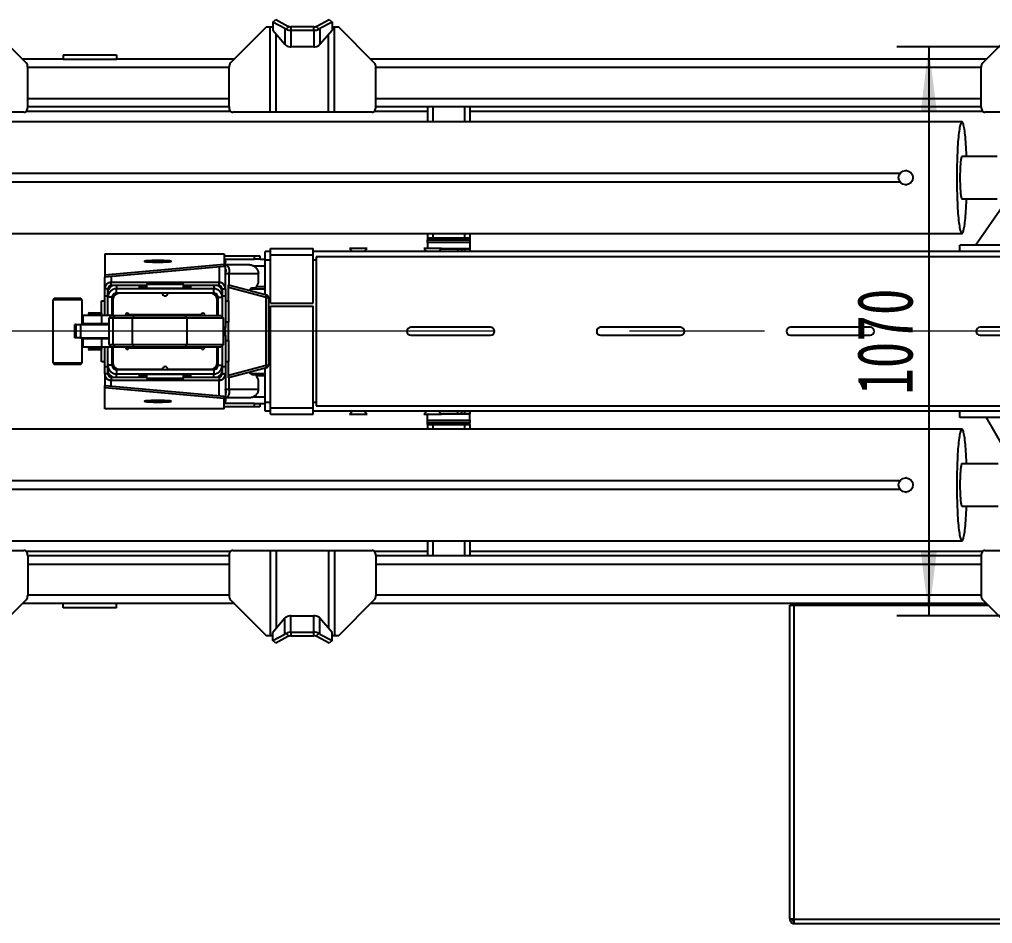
# Model space of a CAD drawing. Header units: millimetres. Extents: x 0 to 420, y 0 to 297.
# Drawn here: x 125.6 to 186.7, y 95.9 to 152.6 of the extents above; entities that cross this region are included whole.
import ezdxf

# ---------------------------------------------------------------- set-up
doc = ezdxf.new("R2010")
doc.units = ezdxf.units.MM
doc.linetypes.add('CENTERX2', pattern=[20.32, 12.7, -2.54, 2.54, -2.54])
doc.layers.add('标注层', color=7, linetype='Continuous')
doc.styles.add('SLDTEXTSTYLE7', font='TXT', dxfattribs={"width": 0.7})
doc.dimstyles.new('SLDDIMSTYLE4', dxfattribs={"dimtxt": 3.5, "dimasz": 4.08, "dimexe": 0, "dimexo": 0.0625, "dimgap": 0.875, "dimtad": 2, "dimdec": 0, "dimlfac": 30, "dimrnd": 1e-09, "dimzin": 12, "dimdsep": 46, "dimtxsty": 'SLDTEXTSTYLE7', "dimsah": 1, "dimcen": 0.09, "dimadec": 0, "dimazin": 3, "dimtfac": 1, "dimtdec": 0, "dimtofl": 0, "dimtmove": 0, "dimatfit": 3, "dimfxl": 0, "dimfrac": 2, "dimtolj": 1, "dimtzin": 12, "dimarcsym": 0})

# ---------------------------------------------------------------- blocks, each defined once
blk = doc.blocks.new('_D_12')
at = {"layer": '标注层'}
for p, q in [((189.819, 150.88), (180.651, 150.88)), ((182.651, 150.88), (182.651, 115.204)), ((189.819, 115.204), (180.651, 115.204))]:
    blk.add_line(p, q, dxfattribs=at)
for points in [[(182.651, 150.88), (182.143, 146.8), (183.159, 146.8)], [(182.651, 115.204), (183.159, 119.284), (182.143, 119.284)]]:
    blk.add_solid(points, dxfattribs=at)
at = {"layer": '标注层', "insert": (178.139, 129.059), "char_height": 3.5, "attachment_point": 1, "rotation": 90, "style": 'SLDTEXTSTYLE7'}
blk.add_mtext('1070', dxfattribs=at)

msp = doc.modelspace()

# ---------------------------------------------------------------- linework, layer by layer
at = {"color": 7, "linetype": 'Continuous', "lineweight": 25}
for p, q in [((141.52008, 152.43358), (141.70865, 152.59527)), ((141.70865, 152.59527), (142.46387, 152.18317)), ((144.28675, 152.18317), (145.04198, 152.59527)), ((145.04198, 152.59527), (145.23054, 152.43358)), ((126.04759, 149.87523), (123.81387, 152.10895)), ((141.10342, 152.10895), (138.8697, 149.87523)), ((141.35865, 152.10895), (141.10342, 152.10895)), ((141.35865, 146.77561), (141.35865, 152.10895)), ((141.52008, 152.10895), (141.35865, 152.10895)), ((142.27531, 152.02148), (141.52008, 152.43358)), ((141.52008, 152.43358), (141.52008, 151.91908)), ((142.27531, 152.02148), (142.27531, 151.03597)), ((142.54697, 152.15658), (142.35154, 151.989)), ((142.65244, 152.13794), (142.65244, 151.90927)), ((144.09819, 152.13794), (142.65244, 152.13794)), ((144.09819, 151.90927), (144.09819, 152.13794)), ((144.39908, 151.989), (144.20365, 152.15658)), ((145.23054, 152.43358), (144.47531, 152.02148)), ((144.47531, 152.02148), (144.47531, 151.03597)), ((145.23054, 152.43358), (145.23054, 151.91908)), ((145.39198, 152.10895), (145.23054, 152.10895)), ((145.39198, 146.77561), (145.39198, 152.10895)), ((145.64721, 152.10895), (145.39198, 152.10895)), ((147.88092, 149.87523), (145.64721, 152.10895)), ((188.27008, 152.10895), (186.03637, 149.87523)), ((141.52008, 151.91908), (142.27531, 151.03597)), ((142.65244, 151.90927), (142.65244, 150.88028)), ((144.09819, 151.90927), (142.65244, 151.90927)), ((144.09819, 151.90927), (144.09819, 150.88028)), ((144.47531, 151.03597), (145.23054, 151.91908)), ((144.09819, 150.88028), (142.65244, 150.88028)), ((128.37531, 150.37561), (128.37531, 150.10895)), ((128.37531, 150.37561), (131.70865, 150.37561)), ((131.70865, 150.37561), (131.70865, 150.10895)), ((128.37531, 150.10895), (125.81387, 150.10895)), ((126.14721, 147.10895), (126.14721, 149.60307)), ((128.37531, 150.10895), (131.70865, 150.10895)), ((139.10342, 150.10895), (131.70865, 150.10895)), ((138.77008, 147.10895), (138.77008, 149.60307)), ((186.27008, 150.10895), (147.64721, 150.10895)), ((147.98054, 147.10895), (147.98054, 149.60307)), ((185.93675, 147.10895), (185.93675, 149.60307)), ((138.77008, 147.10895), (126.14721, 147.10895)), ((185.93675, 147.10895), (147.98054, 147.10895)), ((151.20865, 147.10895), (151.20865, 146.17561)), ((153.87531, 147.10895), (153.87531, 146.17561)), ((125.91151, 146.77561), (123.55865, 146.77561)), ((141.35865, 146.77561), (139.00579, 146.77561)), ((141.73577, 146.77561), (141.35865, 146.77561)), ((145.01486, 146.77561), (141.73577, 146.77561)), ((145.39198, 146.77561), (145.01486, 146.77561)), ((147.74484, 146.77561), (145.39198, 146.77561)), ((188.52531, 146.77561), (186.17245, 146.77561)), ((184.72912, 146.17561), (113.1961, 146.17561)), ((186.9309, 144.00895), (184.72912, 144.00895)), ((180.8463, 142.94228), (119.66593, 142.94228)), ((181.25863, 143.12561), (181.20726, 143.12561)), ((119.66593, 142.40895), (180.8463, 142.40895)), ((181.20726, 142.22561), (181.25863, 142.22561)), ((184.72912, 141.34228), (186.9309, 141.34228)), ((185.57531, 138.44228), (187.44253, 141.10895)), ((113.1961, 139.17561), (184.72912, 139.17561)), ((151.20865, 139.17561), (151.20865, 138.87561)), ((153.87531, 139.17561), (153.87531, 138.87561)), ((153.87531, 138.87561), (151.20865, 138.87561)), ((151.20865, 138.87561), (151.20865, 138.77414)), ((151.20865, 138.77414), (153.87531, 138.77414)), ((151.20865, 138.61195), (151.20865, 138.77414)), ((153.87531, 138.61195), (151.20865, 138.61195)), ((151.20865, 138.61195), (151.20865, 138.24228)), ((153.87531, 138.87561), (153.87531, 138.77414)), ((153.87531, 138.77414), (153.87531, 138.61195)), ((153.87531, 138.61195), (153.87531, 138.21341)), ((141.37531, 138.04228), (141.04198, 138.04228)), ((141.04198, 137.50895), (141.04198, 138.04228)), ((141.37531, 137.84228), (141.37531, 138.24228)), ((141.37531, 138.24228), (144.04198, 138.24228)), ((144.04198, 137.84228), (144.04198, 138.24228)), ((184.60865, 138.04228), (144.04198, 138.04228)), ((146.31531, 138.24228), (146.31531, 138.23221)), ((146.64329, 138.24228), (146.31531, 138.24228)), ((146.31531, 138.23221), (146.512, 138.04228)), ((146.64329, 138.23221), (146.31531, 138.23221)), ((147.43531, 138.24228), (146.64329, 138.24228)), ((147.43531, 138.23221), (146.64329, 138.23221)), ((147.23863, 138.04228), (147.43531, 138.23221)), ((147.43531, 138.23221), (147.43531, 138.24228)), ((150.98198, 138.24228), (150.98198, 138.23221)), ((151.30995, 138.24228), (150.98198, 138.24228)), ((150.98198, 138.23221), (151.17866, 138.04228)), ((151.30995, 138.23221), (150.98198, 138.23221)), ((152.10198, 138.24228), (151.30995, 138.24228)), ((152.10198, 138.23221), (151.30995, 138.23221)), ((151.9053, 138.04228), (152.10198, 138.23221)), ((153.87531, 138.20895), (152.07788, 138.20895)), ((152.10198, 138.23221), (152.10198, 138.24228)), ((153.37531, 138.04228), (153.37531, 138.20895)), ((153.87531, 138.21341), (153.87531, 138.20895)), ((153.87531, 138.20895), (153.87531, 138.04228)), ((208.30467, 138.44228), (184.60865, 138.44228)), ((184.60865, 138.04228), (184.60865, 138.44228)), ((208.30467, 138.04228), (184.60865, 138.04228)), ((130.97531, 137.90895), (138.47531, 137.90895)), ((130.97531, 137.90895), (130.97531, 137.90851)), ((130.97531, 137.90851), (138.47531, 137.90851)), ((130.97531, 137.90851), (130.97531, 136.56985)), ((138.47531, 137.90895), (138.47531, 137.90851)), ((138.47531, 137.90851), (138.47531, 137.2394)), ((138.47531, 137.77561), (140.37531, 137.77561)), ((138.48604, 137.57561), (140.37531, 137.57561)), ((138.54198, 135.70862), (138.54198, 137.37495)), ((140.37531, 137.57561), (140.37531, 137.77561)), ((140.37531, 137.77561), (140.70865, 137.77561)), ((140.70069, 137.57561), (140.37531, 137.57561)), ((140.70069, 137.57561), (141.04198, 137.57561)), ((140.70865, 137.77561), (140.70865, 137.57561)), ((141.04198, 135.34561), (141.04198, 137.50895)), ((141.37531, 137.84228), (144.04198, 137.84228)), ((141.37531, 134.80895), (141.37531, 137.84228)), ((144.04198, 134.80895), (144.04198, 137.84228)), ((208.72531, 137.70895), (144.22531, 137.70895)), ((144.22531, 137.70895), (144.22531, 128.37561)), ((138.47531, 137.2394), (130.97531, 136.56985)), ((138.47531, 137.10628), (130.97531, 136.43674)), ((138.47531, 137.10628), (138.47531, 137.2394)), ((140.07097, 137.20895), (138.54198, 137.20895)), ((130.97531, 136.56985), (130.97531, 136.43674)), ((130.97531, 135.70862), (130.97531, 136.43674)), ((131.37531, 135.90895), (131.37531, 136.10862)), ((138.14198, 136.10862), (131.37531, 136.10862)), ((138.14198, 135.90895), (138.14198, 136.10862)), ((138.54198, 136.67561), (138.77564, 136.67561)), ((138.77564, 136.67561), (140.60897, 136.67561)), ((138.77564, 135.94997), (138.77564, 136.67561)), ((140.60897, 136.07561), (140.60897, 136.67561)), ((131.17531, 135.70862), (130.97531, 135.70862)), ((130.97531, 135.27528), (130.97531, 135.70862)), ((131.17531, 135.70895), (131.24936, 135.70895)), ((131.17531, 135.70862), (131.17531, 135.70895)), ((131.17531, 135.27528), (131.17531, 135.70862)), ((131.22865, 135.84228), (131.35941, 135.84228)), ((133.59198, 135.90895), (131.37531, 135.90895)), ((131.70865, 135.44228), (131.70865, 135.70894)), ((137.80865, 135.70894), (131.70865, 135.70894)), ((133.69198, 136.07561), (133.59198, 135.97561)), ((133.59198, 135.97561), (133.59198, 135.74895)), ((135.92531, 135.97561), (133.59198, 135.97561)), ((133.69198, 136.07561), (135.82531, 136.07561)), ((135.92531, 135.97561), (135.82531, 136.07561)), ((135.92531, 135.74895), (135.92531, 135.97561)), ((138.14198, 135.90895), (135.92531, 135.90895)), ((137.80865, 135.44228), (137.80865, 135.70894)), ((138.15788, 135.84228), (138.28864, 135.84228)), ((138.26793, 135.70895), (138.34191, 135.70895)), ((138.34198, 135.70862), (138.54198, 135.70862)), ((138.34198, 135.70862), (138.34198, 135.27528)), ((138.54198, 135.70862), (138.54198, 135.27528)), ((138.74198, 135.95895), (141.11826, 135.32527)), ((138.74198, 135.79233), (138.74198, 135.95895)), ((141.09734, 135.16423), (138.74198, 135.79233)), ((138.74198, 134.95895), (138.74198, 135.79233)), ((140.11921, 135.70895), (141.04198, 135.70895)), ((140.44833, 135.74228), (140.20865, 135.74228)), ((140.44833, 135.74228), (140.60897, 136.07561)), ((140.49652, 135.84228), (141.04198, 135.84228)), ((127.8266, 135.12561), (127.7266, 135.02561)), ((127.7266, 135.02561), (127.7266, 131.05895)), ((129.55993, 135.02561), (127.7266, 135.02561)), ((127.8266, 135.12561), (129.45993, 135.12561)), ((129.55993, 135.02561), (129.45993, 135.12561)), ((129.55993, 133.45895), (129.55993, 135.02561)), ((130.77531, 134.95895), (130.97531, 134.95895)), ((130.77531, 134.19228), (130.77531, 134.95895)), ((130.97531, 135.27528), (131.17531, 135.27528)), ((130.97531, 134.04228), (130.97531, 135.27528)), ((131.17531, 135.27528), (131.17531, 135.25709)), ((131.17531, 135.17561), (131.17531, 135.25709)), ((131.44198, 135.17561), (131.17531, 135.17561)), ((131.17531, 134.04228), (131.17531, 135.17561)), ((131.44198, 134.04228), (131.44198, 135.17561)), ((131.49198, 135.02561), (131.49198, 134.04228)), ((137.80865, 135.44228), (131.70865, 135.44228)), ((134.59198, 135.42561), (131.89198, 135.42561)), ((133.59198, 135.44228), (133.59198, 135.42561)), ((137.62531, 135.42561), (134.92531, 135.42561)), ((135.92531, 135.42561), (135.92531, 135.44228)), ((138.02531, 134.04228), (138.02531, 135.02561)), ((138.07531, 135.17561), (138.34198, 135.17561)), ((138.07531, 135.17561), (138.07531, 134.04228)), ((138.34198, 135.27528), (138.54198, 135.27528)), ((138.34198, 135.25709), (138.34198, 135.27528)), ((138.34198, 135.17561), (138.34198, 135.25709)), ((138.34198, 135.17561), (138.34198, 133.95895)), ((138.54198, 135.27528), (138.54198, 133.27528)), ((138.54198, 134.95895), (138.74198, 134.95895)), ((138.74198, 134.95895), (138.74198, 133.62561)), ((141.09734, 130.92033), (141.09734, 135.16423)), ((141.09734, 135.16423), (141.24198, 135.16423)), ((141.24198, 135.16423), (141.24198, 130.92033)), ((141.37531, 134.80895), (144.04198, 134.80895)), ((141.37531, 128.24228), (141.37531, 134.60895)), ((141.37531, 134.60895), (144.04198, 134.60895)), ((144.04198, 128.24228), (144.04198, 134.60895)), ((129.62531, 133.50895), (129.62531, 134.04228)), ((130.80264, 134.04228), (129.62531, 134.04228)), ((129.99198, 134.20895), (129.95865, 134.17561)), ((129.95865, 134.17561), (129.95865, 134.13895)), ((130.79198, 134.17561), (129.95865, 134.17561)), ((130.79198, 134.13895), (129.95865, 134.13895)), ((129.95865, 134.09561), (129.95865, 134.04228)), ((130.79198, 134.09561), (129.95865, 134.09561)), ((129.97698, 134.13895), (129.97698, 134.09561)), ((129.99198, 134.20895), (130.75865, 134.20895)), ((130.79198, 134.17561), (130.75865, 134.20895)), ((130.77365, 134.09561), (130.77365, 134.13895)), ((130.77531, 134.09561), (130.77531, 134.13895)), ((130.79198, 134.13895), (130.79198, 134.17561)), ((130.79198, 134.04228), (130.79198, 134.09561)), ((130.80264, 133.50895), (130.80264, 134.04228)), ((131.40865, 134.04228), (130.80264, 134.04228)), ((131.40865, 134.04228), (131.24198, 133.87561)), ((131.24198, 133.87561), (131.24198, 132.20895)), ((131.50865, 133.87561), (131.24198, 133.87561)), ((131.40865, 134.04228), (131.60865, 134.04228)), ((131.60865, 134.04228), (131.50865, 133.87561)), ((132.70865, 133.87561), (131.50865, 133.87561)), ((131.50865, 132.20895), (131.50865, 133.87561)), ((131.60865, 134.04228), (132.80865, 134.04228)), ((137.02531, 134.07561), (132.49198, 134.07561)), ((132.80865, 134.04228), (132.70865, 133.87561)), ((132.70865, 132.20895), (132.70865, 133.87561)), ((136.13642, 133.87561), (132.70865, 133.87561)), ((132.80865, 134.04228), (136.00791, 134.04228)), ((133.84198, 134.07561), (133.84198, 134.04228)), ((135.67531, 134.04228), (135.67531, 134.07561)), ((136.00791, 134.04228), (136.13642, 133.87561)), ((136.00791, 134.04228), (138.25865, 134.04228)), ((136.13642, 132.20895), (136.13642, 133.87561)), ((138.42531, 133.87561), (136.13642, 133.87561)), ((138.25865, 134.04228), (138.42531, 133.87561)), ((138.42531, 132.20895), (138.42531, 133.87561)), ((129.1016, 132.62561), (129.1016, 133.45895)), ((129.18477, 133.45895), (129.1016, 133.45895)), ((129.18477, 132.62561), (129.18477, 133.45895)), ((129.18477, 133.45895), (129.46585, 133.45895)), ((129.46585, 133.45895), (129.46585, 132.62561)), ((129.46585, 133.45895), (131.24198, 133.45895)), ((130.80264, 133.50895), (129.62531, 133.50895)), ((129.95865, 133.50895), (129.95865, 133.45895)), ((130.79198, 133.45895), (130.79198, 133.50895)), ((131.24198, 133.50895), (130.80264, 133.50895)), ((130.97531, 133.45895), (130.97531, 133.50895)), ((131.09198, 133.45895), (131.09198, 133.50895)), ((138.54198, 133.27528), (138.42531, 133.27528)), ((138.42531, 133.17561), (138.54198, 133.17561)), ((138.54198, 133.04228), (138.42531, 133.04228)), ((138.74198, 133.62561), (138.54198, 133.62561)), ((138.54198, 132.80928), (138.54198, 133.27528)), ((138.74198, 132.45895), (138.74198, 133.62561)), ((155.17531, 133.29228), (150.17531, 133.29228)), ((167.07531, 133.29228), (162.07531, 133.29228)), ((178.97531, 133.29228), (173.97531, 133.29228)), ((190.87531, 133.29228), (185.87531, 133.29228)), ((129.18477, 132.62561), (129.1016, 132.62561)), ((129.46585, 132.62561), (129.18477, 132.62561)), ((129.46585, 132.62561), (131.24198, 132.62561)), ((129.55993, 131.05895), (129.55993, 132.62561)), ((129.62531, 132.04228), (129.62531, 132.57561)), ((130.80264, 132.57561), (129.62531, 132.57561)), ((129.95865, 132.62561), (129.95865, 132.57561)), ((130.79198, 132.57561), (130.79198, 132.62561)), ((130.80264, 132.04228), (130.80264, 132.57561)), ((131.24198, 132.57561), (130.80264, 132.57561)), ((130.97531, 132.57561), (130.97531, 132.62561)), ((131.09198, 132.57561), (131.09198, 132.62561)), ((138.54198, 132.90895), (138.42531, 132.90895)), ((138.42531, 132.80928), (138.54198, 132.80928)), ((138.54198, 132.80928), (138.54198, 130.80928)), ((138.54198, 132.45895), (138.74198, 132.45895)), ((138.74198, 132.45895), (138.74198, 131.12561)), ((150.17531, 132.79228), (155.17531, 132.79228)), ((162.07531, 132.79228), (167.07531, 132.79228)), ((173.97531, 132.79228), (178.97531, 132.79228)), ((185.87531, 132.79228), (190.87531, 132.79228)), ((130.80264, 132.04228), (129.62531, 132.04228)), ((129.95865, 132.04228), (129.95865, 131.98895)), ((130.79198, 131.98895), (129.95865, 131.98895)), ((129.95865, 131.94561), (129.95865, 131.90895)), ((130.79198, 131.94561), (129.95865, 131.94561)), ((129.95865, 131.90895), (129.99198, 131.87561)), ((129.95865, 131.90895), (129.98337, 131.90895)), ((129.97698, 131.98895), (129.97698, 131.94561)), ((129.98337, 131.90895), (130.79198, 131.90895)), ((130.01473, 131.87561), (129.99198, 131.87561)), ((130.75865, 131.87561), (130.01473, 131.87561)), ((130.75865, 131.87561), (130.79198, 131.90895)), ((130.77365, 131.94561), (130.77365, 131.98895)), ((130.77531, 131.94561), (130.77531, 131.98895)), ((130.77531, 131.12561), (130.77531, 131.89228)), ((130.79198, 131.98895), (130.79198, 132.04228)), ((130.79198, 131.90895), (130.79198, 131.94561)), ((131.40865, 132.04228), (130.80264, 132.04228)), ((130.97531, 130.80928), (130.97531, 132.04228)), ((131.17531, 130.90895), (131.17531, 132.04228)), ((131.24198, 132.20895), (131.40865, 132.04228)), ((131.24198, 132.20895), (131.50865, 132.20895)), ((131.60865, 132.04228), (131.40865, 132.04228)), ((131.44198, 130.90895), (131.44198, 132.04228)), ((131.49198, 132.04228), (131.49198, 131.05895)), ((131.50865, 132.20895), (132.70865, 132.20895)), ((131.50865, 132.20895), (131.60865, 132.04228)), ((132.80865, 132.04228), (131.60865, 132.04228)), ((132.49198, 132.00895), (137.02531, 132.00895)), ((132.70865, 132.20895), (136.13642, 132.20895)), ((132.70865, 132.20895), (132.80865, 132.04228)), ((136.00791, 132.04228), (132.80865, 132.04228)), ((133.84198, 132.04228), (133.84198, 132.00895)), ((135.67531, 132.00895), (135.67531, 132.04228)), ((136.13642, 132.20895), (136.00791, 132.04228)), ((138.25865, 132.04228), (136.00791, 132.04228)), ((136.13642, 132.20895), (138.42531, 132.20895)), ((138.02531, 131.05895), (138.02531, 132.04228)), ((138.07531, 132.04228), (138.07531, 130.90895)), ((138.42531, 132.20895), (138.25865, 132.04228)), ((138.34198, 132.12561), (138.34198, 130.90895)), ((127.7266, 131.05895), (127.8266, 130.95895)), ((127.7266, 131.05895), (129.55993, 131.05895)), ((129.45993, 130.95895), (127.8266, 130.95895)), ((129.45993, 130.95895), (129.55993, 131.05895)), ((130.97531, 131.12561), (130.77531, 131.12561)), ((131.17531, 130.80928), (130.97531, 130.80928)), ((130.97531, 130.37594), (130.97531, 130.80928)), ((131.17531, 130.90895), (131.17531, 130.82746)), ((131.44198, 130.90895), (131.17531, 130.90895)), ((131.17531, 130.82746), (131.17531, 130.80928)), ((131.17531, 130.37594), (131.17531, 130.80928)), ((131.70865, 130.64228), (131.70865, 130.37562)), ((131.70865, 130.64228), (137.80865, 130.64228)), ((131.89198, 130.65895), (134.59198, 130.65895)), ((133.59198, 130.65895), (133.59198, 130.64228)), ((134.92531, 130.65895), (137.62531, 130.65895)), ((135.92531, 130.64228), (135.92531, 130.65895)), ((137.80865, 130.64228), (137.80865, 130.37562)), ((138.07531, 130.90895), (138.34198, 130.90895)), ((138.34198, 130.90895), (138.34198, 130.82746)), ((138.34198, 130.80928), (138.34198, 130.82746)), ((138.54198, 130.80928), (138.34198, 130.80928)), ((138.34198, 130.80928), (138.34198, 130.37594)), ((138.74198, 131.12561), (138.54198, 131.12561)), ((138.54198, 130.80928), (138.54198, 130.37594)), ((138.74198, 130.29223), (138.74198, 131.12561)), ((138.74198, 130.29223), (141.09734, 130.92033)), ((141.11826, 130.75929), (138.74198, 130.12561)), ((141.04198, 128.57561), (141.04198, 130.73895)), ((141.09734, 130.92033), (141.24198, 130.92033)), ((130.97531, 130.37594), (130.97531, 129.64782)), ((131.17531, 130.37594), (130.97531, 130.37594)), ((131.17531, 130.37561), (131.17531, 130.37594)), ((131.24936, 130.37561), (131.17531, 130.37561)), ((131.35941, 130.24228), (131.22865, 130.24228)), ((131.37531, 130.17561), (131.37531, 129.97594)), ((131.37531, 130.17561), (133.59198, 130.17561)), ((131.70865, 130.37562), (137.80865, 130.37562)), ((133.59198, 130.3356), (133.59198, 130.10895)), ((133.59198, 130.10895), (133.69198, 130.00895)), ((133.59198, 130.10895), (135.92531, 130.10895)), ((135.82531, 130.00895), (133.69198, 130.00895)), ((135.82531, 130.00895), (135.92531, 130.10895)), ((135.92531, 130.10895), (135.92531, 130.3356)), ((135.92531, 130.17561), (138.14198, 130.17561)), ((138.14198, 130.17561), (138.14198, 129.97594)), ((138.28864, 130.24228), (138.15788, 130.24228)), ((138.34191, 130.37561), (138.26793, 130.37561)), ((138.34198, 130.37594), (138.54198, 130.37594)), ((138.54198, 130.37594), (138.54198, 128.70961)), ((138.74198, 130.12561), (138.74198, 130.29223)), ((138.77564, 129.40895), (138.77564, 130.13459)), ((141.04198, 130.37561), (140.11921, 130.37561)), ((140.20865, 130.34228), (140.44833, 130.34228)), ((140.60897, 130.00895), (140.44833, 130.34228)), ((141.04198, 130.24228), (140.49652, 130.24228)), ((140.60897, 129.40895), (140.60897, 130.00895)), ((130.97531, 129.64782), (138.47531, 128.97827)), ((130.97531, 129.51471), (130.97531, 129.64782)), ((130.97531, 128.17605), (130.97531, 129.51471)), ((130.97531, 129.51471), (138.47531, 128.84516)), ((131.37531, 129.97594), (138.14198, 129.97594)), ((138.54198, 129.40895), (138.77564, 129.40895)), ((138.77564, 129.40895), (140.60897, 129.40895)), ((138.47531, 128.97827), (138.47531, 128.84516)), ((138.47531, 128.17605), (138.47531, 128.84516)), ((140.07097, 128.87561), (138.54198, 128.87561)), ((138.47531, 128.17605), (130.97531, 128.17605)), ((130.97531, 128.17561), (130.97531, 128.17605)), ((138.47531, 128.17561), (130.97531, 128.17561)), ((140.37531, 128.30895), (138.47531, 128.30895)), ((138.47531, 128.17561), (138.47531, 128.17605)), ((140.37531, 128.50895), (138.48604, 128.50895)), ((140.37531, 128.30895), (140.37531, 128.50895)), ((140.37531, 128.50895), (140.70069, 128.50895)), ((140.70865, 128.30895), (140.37531, 128.30895)), ((140.70069, 128.50895), (141.04198, 128.50895)), ((140.70865, 128.50895), (140.70865, 128.30895)), ((141.04198, 128.04228), (141.04198, 128.57561)), ((141.37531, 128.24228), (144.04198, 128.24228)), ((141.37531, 127.84228), (141.37531, 128.24228)), ((144.04198, 127.84228), (144.04198, 128.24228)), ((144.22531, 128.37561), (208.72531, 128.37561)), ((141.37531, 128.04228), (141.04198, 128.04228)), ((141.37531, 127.84228), (144.04198, 127.84228)), ((184.60865, 128.04228), (144.04198, 128.04228)), ((146.512, 128.04228), (146.31531, 127.85234)), ((146.31531, 127.85234), (146.31531, 127.84228)), ((146.31531, 127.85234), (146.64329, 127.85234)), ((146.31531, 127.84228), (146.64329, 127.84228)), ((146.64329, 127.85234), (147.43531, 127.85234)), ((146.64329, 127.84228), (147.43531, 127.84228)), ((147.43531, 127.85234), (147.23863, 128.04228)), ((147.43531, 127.84228), (147.43531, 127.85234)), ((151.17866, 128.04228), (150.98198, 127.85234)), ((150.98198, 127.85234), (150.98198, 127.84228)), ((150.98198, 127.85234), (151.30995, 127.85234)), ((150.98198, 127.84228), (151.30995, 127.84228)), ((151.20865, 127.47261), (151.20865, 127.84228)), ((151.30995, 127.85234), (152.10198, 127.85234)), ((151.30995, 127.84228), (152.10198, 127.84228)), ((152.10198, 127.85234), (151.9053, 128.04228)), ((152.07788, 127.87561), (153.87531, 127.87561)), ((152.10198, 127.84228), (152.10198, 127.85234)), ((153.37531, 127.87561), (153.37531, 128.04228)), ((153.87531, 128.04228), (153.87531, 127.87561)), ((153.87531, 127.87561), (153.87531, 127.87114)), ((153.87531, 127.47261), (153.87531, 127.87114)), ((184.60865, 127.64228), (184.60865, 128.04228)), ((208.30467, 128.04228), (184.60865, 128.04228)), ((208.30467, 127.64228), (184.60865, 127.64228)), ((186.24198, 127.64228), (187.78158, 124.97561)), ((151.20865, 127.47261), (153.87531, 127.47261)), ((151.20865, 127.31041), (151.20865, 127.47261)), ((153.87531, 127.31041), (151.20865, 127.31041)), ((151.20865, 127.20895), (151.20865, 127.31041)), ((151.20865, 127.20895), (153.87531, 127.20895)), ((151.20865, 127.20895), (151.20865, 126.90895)), ((153.87531, 127.47261), (153.87531, 127.31041)), ((153.87531, 127.20895), (153.87531, 127.31041)), ((153.87531, 127.20895), (153.87531, 126.90895)), ((184.72912, 126.90895), (113.1961, 126.90895)), ((186.9973, 124.74228), (184.72912, 124.74228)), ((180.8463, 123.67561), (119.66593, 123.67561)), ((181.25863, 123.85895), (181.20726, 123.85895)), ((119.66593, 123.14228), (180.8463, 123.14228)), ((181.20726, 122.95895), (181.25863, 122.95895)), ((184.72912, 122.07561), (186.9973, 122.07561)), ((113.1961, 119.90895), (184.72912, 119.90895)), ((151.20865, 119.90895), (151.20865, 118.97561)), ((153.87531, 119.90895), (153.87531, 118.97561)), ((123.55865, 119.30895), (125.91151, 119.30895)), ((139.00579, 119.30895), (141.35865, 119.30895)), ((141.35865, 119.30895), (141.35865, 113.97561)), ((141.35865, 119.30895), (141.73577, 119.30895)), ((141.73577, 119.30895), (145.01486, 119.30895)), ((145.01486, 119.30895), (145.39198, 119.30895)), ((145.39198, 119.30895), (145.39198, 113.97561)), ((145.39198, 119.30895), (147.74484, 119.30895)), ((186.17245, 119.30895), (188.52531, 119.30895)), ((126.14721, 118.97561), (126.14721, 116.48149)), ((126.14721, 118.97561), (138.77008, 118.97561)), ((138.77008, 118.97561), (138.77008, 116.48149)), ((147.98054, 118.97561), (147.98054, 116.48149)), ((147.98054, 118.97561), (185.93675, 118.97561)), ((185.93675, 118.97561), (185.93675, 116.48149)), ((123.81387, 113.97561), (126.04759, 116.20933)), ((128.37531, 115.97561), (125.81387, 115.97561)), ((128.37531, 115.70895), (128.37531, 115.97561)), ((131.70865, 115.97561), (128.37531, 115.97561)), ((131.70865, 115.70895), (131.70865, 115.97561)), ((139.10342, 115.97561), (131.70865, 115.97561)), ((138.8697, 116.20933), (141.10342, 113.97561)), ((145.64721, 113.97561), (147.88092, 116.20933)), ((174.34198, 115.97561), (147.64721, 115.97561)), ((174.07531, 115.87561), (174.07531, 115.97561)), ((174.20865, 115.93989), (174.20865, 115.97561)), ((175.74198, 115.97561), (174.34198, 115.97561)), ((175.74198, 115.97561), (175.74198, 115.87561)), ((186.27008, 115.97561), (175.74198, 115.97561)), ((186.03637, 116.20933), (188.27008, 113.97561)), ((131.70865, 115.70895), (128.37531, 115.70895)), ((173.94198, 96.19918), (173.94198, 115.87561)), ((173.94198, 115.87561), (174.20865, 115.87561)), ((174.20865, 96.17561), (174.20865, 115.87561)), ((174.20865, 115.87561), (186.37008, 115.87561)), ((142.27531, 115.04858), (141.52008, 114.16548)), ((142.27531, 114.06308), (142.27531, 115.04858)), ((142.65244, 114.17529), (142.65244, 115.20428)), ((142.65244, 115.20428), (144.09819, 115.20428)), ((144.09819, 114.17529), (144.09819, 115.20428)), ((144.47531, 114.06308), (144.47531, 115.04858)), ((145.23054, 114.16548), (144.47531, 115.04858)), ((141.52008, 113.65098), (141.52008, 114.16548)), ((142.65244, 114.17529), (142.65244, 113.94662)), ((142.65244, 114.17529), (144.09819, 114.17529)), ((144.09819, 113.94662), (144.09819, 114.17529)), ((145.23054, 113.65098), (145.23054, 114.16548)), ((141.10342, 113.97561), (141.35865, 113.97561)), ((141.35865, 113.97561), (141.52008, 113.97561)), ((141.52008, 113.65098), (142.27531, 114.06308)), ((141.70865, 113.48929), (141.52008, 113.65098)), ((142.46387, 113.90139), (141.70865, 113.48929)), ((142.35154, 114.09555), (142.54697, 113.92798)), ((142.65244, 113.94662), (144.09819, 113.94662)), ((144.20365, 113.92798), (144.39908, 114.09555)), ((145.04198, 113.48929), (144.28675, 113.90139)), ((144.47531, 114.06308), (145.23054, 113.65098)), ((145.23054, 113.65098), (145.04198, 113.48929)), ((145.23054, 113.97561), (145.39198, 113.97561)), ((145.39198, 113.97561), (145.64721, 113.97561)), ((173.94198, 96.19918), (173.94198, 96.17561)), ((173.94198, 96.17561), (174.07531, 96.17561)), ((174.07531, 96.18359), (174.07531, 96.17561)), ((174.20865, 96.17561), (193.54198, 96.17561)), ((174.20865, 95.90895), (174.20865, 96.17561)), ((174.20865, 95.90895), (193.54198, 95.90895))]:
    msp.add_line(p, q, dxfattribs=at)
at = {"color": 8, "linetype": 'Continuous', "lineweight": 25}
for p, q in [((141.73577, 146.77561), (141.73577, 151.66687)), ((145.01486, 146.77561), (145.01486, 151.66687)), ((138.77008, 149.57561), (126.14721, 149.57561)), ((185.93675, 149.57561), (147.98054, 149.57561)), ((126.14721, 147.64228), (138.77008, 147.64228)), ((147.98054, 147.64228), (185.93675, 147.64228)), ((151.54198, 147.10895), (151.54198, 146.17561)), ((153.54198, 147.10895), (153.54198, 146.17561)), ((126.05293, 146.84228), (138.86437, 146.84228)), ((147.88626, 146.84228), (151.20865, 146.84228)), ((153.87531, 146.84228), (186.03103, 146.84228)), ((151.54198, 139.17561), (151.54198, 138.87561)), ((153.54198, 139.17561), (153.54198, 138.87561)), ((151.97531, 138.04228), (151.97531, 138.10989)), ((152.08251, 138.21341), (153.87531, 138.21341)), ((153.10865, 138.04228), (153.10865, 138.20895)), ((153.54198, 138.20895), (153.54198, 138.04228)), ((141.37531, 137.50895), (141.04198, 137.50895)), ((144.22531, 137.50895), (144.04198, 137.50895)), ((138.14198, 137.07653), (138.14198, 136.10862)), ((140.31936, 137.14228), (141.04198, 137.14228)), ((131.37531, 136.47245), (131.37531, 136.10862)), ((131.70865, 135.90895), (131.70865, 135.70894)), ((137.80865, 135.90895), (137.80865, 135.70894)), ((131.44198, 135.17561), (131.52117, 135.17561)), ((137.99612, 135.17561), (138.07531, 135.17561)), ((131.44198, 130.90895), (131.52117, 130.90895)), ((137.99612, 130.90895), (138.07531, 130.90895)), ((131.70865, 130.17561), (131.70865, 130.37562)), ((137.80865, 130.17561), (137.80865, 130.37562)), ((131.37531, 129.61211), (131.37531, 129.97594)), ((138.14198, 129.00803), (138.14198, 129.97594)), ((140.31711, 128.94228), (141.04198, 128.94228)), ((141.37531, 128.57561), (141.04198, 128.57561)), ((144.22531, 128.57561), (144.04198, 128.57561)), ((151.97531, 127.97466), (151.97531, 128.04228)), ((153.87531, 127.87114), (152.08251, 127.87114)), ((153.10865, 127.87561), (153.10865, 128.04228)), ((153.54198, 128.04228), (153.54198, 127.87561)), ((151.54198, 127.20895), (151.54198, 126.90895)), ((153.54198, 127.20895), (153.54198, 126.90895)), ((151.54198, 119.90895), (151.54198, 118.97561)), ((153.54198, 119.90895), (153.54198, 118.97561)), ((138.86437, 119.24228), (126.05293, 119.24228)), ((141.73577, 119.30895), (141.73577, 114.41768)), ((145.01486, 119.30895), (145.01486, 114.41768)), ((151.20865, 119.24228), (147.88626, 119.24228)), ((186.03103, 119.24228), (153.87531, 119.24228)), ((126.14721, 118.44228), (138.77008, 118.44228)), ((147.98054, 118.44228), (185.93675, 118.44228)), ((126.14721, 116.50895), (138.77008, 116.50895)), ((147.98054, 116.50895), (185.93675, 116.50895)), ((174.34198, 115.87561), (174.34198, 115.97561))]:
    msp.add_line(p, q, dxfattribs=at)
at = {"color": 7, "linetype": 'CENTERX2', "lineweight": 18, "ltscale": 3.333333}
msp.add_line((290.87531, 133.04228), (79.70865, 133.04228), dxfattribs=at)
at = {"color": 7, "linetype": 'Continuous', "lineweight": 25, "flags": 128}
for points in [[(125.91151, 146.77561), (125.95749, 146.78202), (126.00171, 146.80099), (126.04245, 146.83179), (126.07817, 146.87324), (126.10748, 146.92376), (126.12927, 146.98138), (126.14268, 147.04392), (126.14721, 147.10895)], [(138.77008, 147.10895), (138.77461, 147.04392), (138.78803, 146.98138), (138.80981, 146.92376), (138.83912, 146.87324), (138.87484, 146.83179), (138.91559, 146.80099), (138.9598, 146.78202), (139.00579, 146.77561)], [(147.74484, 146.77561), (147.79082, 146.78202), (147.83504, 146.80099), (147.87579, 146.83179), (147.91151, 146.87324), (147.94082, 146.92376), (147.9626, 146.98138), (147.97601, 147.04392), (147.98054, 147.10895)], [(185.93675, 147.10895), (185.94128, 147.04392), (185.95469, 146.98138), (185.97647, 146.92376), (186.00579, 146.87324), (186.0415, 146.83179), (186.08225, 146.80099), (186.12647, 146.78202), (186.17245, 146.77561)], [(185.02472, 144.00895), (185.02268, 144.06189), (185.01482, 144.24641), (185.00599, 144.42561), (184.99623, 144.59889), (184.98556, 144.76567), (184.97403, 144.92537), (184.96167, 145.07746), (184.94852, 145.22142), (184.93462, 145.35677), (184.92003, 145.48304), (184.9048, 145.59982), (184.88897, 145.7067), (184.8726, 145.80333), (184.85575, 145.88937), (184.83846, 145.96454), (184.82081, 146.02858), (184.80285, 146.08127), (184.78463, 146.12244), (184.76623, 146.15195), (184.74771, 146.16969), (184.72912, 146.17561), (184.71053, 146.16969), (184.692, 146.15195), (184.6736, 146.12244), (184.65539, 146.08127), (184.63742, 146.02858), (184.61977, 145.96454), (184.60249, 145.88937), (184.58563, 145.80333), (184.56926, 145.7067), (184.55343, 145.59982), (184.5382, 145.48304), (184.52361, 145.35677), (184.50972, 145.22142), (184.49657, 145.07746), (184.4842, 144.92537), (184.47267, 144.76567), (184.462, 144.59889), (184.45224, 144.42561), (184.44341, 144.24641), (184.43555, 144.06189), (184.42869, 143.87268), (184.42284, 143.67942), (184.41802, 143.48277), (184.41426, 143.28338), (184.41157, 143.08194), (184.40995, 142.87912), (184.4094, 142.67561)], [(184.72912, 144.00895), (184.72056, 144.00565), (184.70922, 143.99103), (184.69805, 143.96485), (184.68716, 143.92734), (184.67664, 143.87883), (184.66658, 143.81975), (184.65707, 143.75061), (184.64819, 143.67203), (184.64002, 143.58469), (184.63264, 143.48936), (184.6261, 143.38688), (184.62047, 143.27815), (184.61579, 143.16412), (184.61211, 143.0458), (184.60946, 142.92423), (184.60786, 142.80047), (184.60732, 142.67561)], [(184.4094, 142.67561), (184.40995, 142.47211), (184.41157, 142.26929), (184.41426, 142.06784), (184.41802, 141.86846), (184.42284, 141.6718), (184.42869, 141.47854), (184.43555, 141.28933), (184.44341, 141.10482), (184.45224, 140.92561), (184.462, 140.75233), (184.47267, 140.58556), (184.4842, 140.42586), (184.49657, 140.27377), (184.50972, 140.1298), (184.52361, 139.99446), (184.5382, 139.86818), (184.55343, 139.7514), (184.56926, 139.64452), (184.58563, 139.5479), (184.60249, 139.46186), (184.61977, 139.38669), (184.63742, 139.32265), (184.65539, 139.26996), (184.6736, 139.22879), (184.692, 139.19928), (184.71053, 139.18153), (184.72912, 139.17561), (184.74771, 139.18153), (184.76623, 139.19928), (184.78463, 139.22879), (184.80285, 139.26996), (184.82081, 139.32265), (184.83846, 139.38669), (184.85575, 139.46186), (184.8726, 139.5479), (184.88897, 139.64452), (184.9048, 139.7514), (184.92003, 139.86818), (184.93462, 139.99446), (184.94852, 140.1298), (184.96167, 140.27377), (184.97403, 140.42586), (184.98556, 140.58556), (184.99623, 140.75233), (185.00599, 140.92561), (185.01482, 141.10482), (185.02268, 141.28933), (185.02472, 141.34228)], [(184.60732, 142.67561), (184.60786, 142.55076), (184.60946, 142.427), (184.61211, 142.30543), (184.61579, 142.18711), (184.62047, 142.07308), (184.6261, 141.96435), (184.63264, 141.86187), (184.64002, 141.76654), (184.64819, 141.67919), (184.65707, 141.60061), (184.66658, 141.53147), (184.67664, 141.47239), (184.68716, 141.42388), (184.69805, 141.38637), (184.70922, 141.36019), (184.72056, 141.34558), (184.72912, 141.34228)], [(134.30865, 137.47852), (134.21009, 137.47819), (134.11291, 137.47718), (134.01848, 137.47553), (133.92812, 137.47325), (133.84311, 137.47036), (133.76463, 137.46693), (133.69379, 137.46298), (133.63157, 137.45858), (133.57887, 137.45379), (133.5364, 137.44867), (133.50478, 137.4433), (133.48445, 137.43776), (133.47568, 137.43211), (133.4786, 137.42645), (133.49318, 137.42085), (133.51921, 137.41538), (133.55631, 137.41013), (133.60398, 137.40517), (133.66154, 137.40056), (133.72819, 137.39638), (133.80298, 137.39268), (133.88487, 137.38952), (133.97271, 137.38693), (134.06527, 137.38496), (134.16124, 137.38363), (134.25928, 137.38296), (134.35801, 137.38296), (134.45605, 137.38363), (134.55203, 137.38496), (134.64458, 137.38693), (134.73242, 137.38952), (134.81431, 137.39268), (134.88911, 137.39638), (134.95575, 137.40056), (135.01331, 137.40517), (135.06098, 137.41013), (135.09808, 137.41538), (135.12411, 137.42085), (135.13869, 137.42645), (135.14161, 137.43211), (135.13285, 137.43776), (135.11251, 137.4433), (135.08089, 137.44867), (135.03843, 137.45379), (134.98572, 137.45858), (134.92351, 137.46298), (134.85266, 137.46693), (134.77419, 137.47036), (134.68917, 137.47325), (134.59881, 137.47553), (134.50438, 137.47718), (134.40721, 137.47819), (134.30865, 137.47852)], [(140.20865, 130.34228), (140.16844, 130.34885), (140.12922, 130.36838), (140.09196, 130.40041), (140.05757, 130.44414), (140.04067, 130.47193)], [(134.30865, 128.60604), (134.40721, 128.60637), (134.50438, 128.60737), (134.59881, 128.60903), (134.68917, 128.61131), (134.77419, 128.61419), (134.85266, 128.61763), (134.92351, 128.62158), (134.98572, 128.62598), (135.03843, 128.63077), (135.08089, 128.63589), (135.11251, 128.64125), (135.13285, 128.6468), (135.14161, 128.65244), (135.13869, 128.65811), (135.12411, 128.66371), (135.09808, 128.66918), (135.06098, 128.67443), (135.01331, 128.67939), (134.95575, 128.68399), (134.88911, 128.68818), (134.81431, 128.69187), (134.73242, 128.69504), (134.64458, 128.69763), (134.55203, 128.6996), (134.45605, 128.70093), (134.35801, 128.7016), (134.25928, 128.7016), (134.16124, 128.70093), (134.06527, 128.6996), (133.97271, 128.69763), (133.88487, 128.69504), (133.80298, 128.69187), (133.72819, 128.68818), (133.66154, 128.68399), (133.60398, 128.67939), (133.55631, 128.67443), (133.51921, 128.66918), (133.49318, 128.66371), (133.4786, 128.65811), (133.47568, 128.65244), (133.48445, 128.6468), (133.50478, 128.64125), (133.5364, 128.63589), (133.57887, 128.63077), (133.63157, 128.62598), (133.69379, 128.62158), (133.76463, 128.61763), (133.84311, 128.61419), (133.92812, 128.61131), (134.01848, 128.60903), (134.11291, 128.60737), (134.21009, 128.60637), (134.30865, 128.60604)], [(185.02472, 124.74228), (185.02268, 124.79522), (185.01482, 124.97974), (185.00599, 125.15895), (184.99623, 125.33223), (184.98556, 125.499), (184.97403, 125.6587), (184.96167, 125.81079), (184.94852, 125.95475), (184.93462, 126.0901), (184.92003, 126.21638), (184.9048, 126.33315), (184.88897, 126.44003), (184.8726, 126.53666), (184.85575, 126.6227), (184.83846, 126.69787), (184.82081, 126.76191), (184.80285, 126.8146), (184.78463, 126.85577), (184.76623, 126.88528), (184.74771, 126.90302), (184.72912, 126.90895), (184.71053, 126.90302), (184.692, 126.88528), (184.6736, 126.85577), (184.65539, 126.8146), (184.63742, 126.76191), (184.61977, 126.69787), (184.60249, 126.6227), (184.58563, 126.53666), (184.56926, 126.44003), (184.55343, 126.33315), (184.5382, 126.21638), (184.52361, 126.0901), (184.50972, 125.95475), (184.49657, 125.81079), (184.4842, 125.6587), (184.47267, 125.499), (184.462, 125.33223), (184.45224, 125.15895), (184.44341, 124.97974), (184.43555, 124.79522), (184.42869, 124.60602), (184.42284, 124.41276), (184.41802, 124.2161), (184.41426, 124.01671), (184.41157, 123.81527), (184.40995, 123.61245), (184.4094, 123.40895)], [(184.72912, 124.74228), (184.72056, 124.73898), (184.70922, 124.72436), (184.69805, 124.69819), (184.68716, 124.66068), (184.67664, 124.61217), (184.66658, 124.55309), (184.65707, 124.48395), (184.64819, 124.40536), (184.64002, 124.31802), (184.63264, 124.22269), (184.6261, 124.12021), (184.62047, 124.01148), (184.61579, 123.89745), (184.61211, 123.77913), (184.60946, 123.65756), (184.60786, 123.5338), (184.60732, 123.40895)], [(184.4094, 123.40895), (184.40995, 123.20544), (184.41157, 123.00262), (184.41426, 122.80118), (184.41802, 122.60179), (184.42284, 122.40513), (184.42869, 122.21188), (184.43555, 122.02267), (184.44341, 121.83815), (184.45224, 121.65895), (184.462, 121.48566), (184.47267, 121.31889), (184.4842, 121.15919), (184.49657, 121.0071), (184.50972, 120.86314), (184.52361, 120.72779), (184.5382, 120.60151), (184.55343, 120.48474), (184.56926, 120.37786), (184.58563, 120.28123), (184.60249, 120.19519), (184.61977, 120.12002), (184.63742, 120.05598), (184.65539, 120.00329), (184.6736, 119.96212), (184.692, 119.93261), (184.71053, 119.91487), (184.72912, 119.90895), (184.74771, 119.91487), (184.76623, 119.93261), (184.78463, 119.96212), (184.80285, 120.00329), (184.82081, 120.05598), (184.83846, 120.12002), (184.85575, 120.19519), (184.8726, 120.28123), (184.88897, 120.37786), (184.9048, 120.48474), (184.92003, 120.60151), (184.93462, 120.72779), (184.94852, 120.86314), (184.96167, 121.0071), (184.97403, 121.15919), (184.98556, 121.31889), (184.99623, 121.48566), (185.00599, 121.65895), (185.01482, 121.83815), (185.02268, 122.02267), (185.02472, 122.07561)], [(184.60732, 123.40895), (184.60786, 123.28409), (184.60946, 123.16033), (184.61211, 123.03876), (184.61579, 122.92044), (184.62047, 122.80641), (184.6261, 122.69768), (184.63264, 122.5952), (184.64002, 122.49987), (184.64819, 122.41253), (184.65707, 122.33394), (184.66658, 122.26481), (184.67664, 122.20572), (184.68716, 122.15721), (184.69805, 122.11971), (184.70922, 122.09353), (184.72056, 122.07891), (184.72912, 122.07561)], [(126.14721, 118.97561), (126.14268, 119.04064), (126.12927, 119.10317), (126.10748, 119.1608), (126.07817, 119.21131), (126.04245, 119.25277), (126.00171, 119.28357), (125.95749, 119.30254), (125.91151, 119.30895)], [(139.00579, 119.30895), (138.9598, 119.30254), (138.91559, 119.28357), (138.87484, 119.25277), (138.83912, 119.21131), (138.80981, 119.1608), (138.78803, 119.10317), (138.77461, 119.04064), (138.77008, 118.97561)], [(147.98054, 118.97561), (147.97601, 119.04064), (147.9626, 119.10317), (147.94082, 119.1608), (147.91151, 119.21131), (147.87579, 119.25277), (147.83504, 119.28357), (147.79082, 119.30254), (147.74484, 119.30895)], [(186.17245, 119.30895), (186.12647, 119.30254), (186.08225, 119.28357), (186.0415, 119.25277), (186.00579, 119.21131), (185.97647, 119.1608), (185.95469, 119.10317), (185.94128, 119.04064), (185.93675, 118.97561)]]:
    msp.add_lwpolyline(points, dxfattribs=at)
at = {"color": 7, "linetype": 'Continuous', "lineweight": 25}
for centre in [(181.20861, 142.67581), (181.20861, 123.40914)]:
    msp.add_circle(centre, 0.44947, dxfattribs=at)
for centre, radius, start, end in [((142.6496, 152.5062), 0.59693, 240.0451354, 270.2719203), ((142.65198, 152.44298), 0.30504, 249.8645054, 270.0857942), ((144.09865, 152.44298), 0.30504, 269.9142058, 290.1354946), ((144.10102, 152.5062), 0.59693, 269.7280797, 299.9548646), ((142.6496, 151.47721), 0.59693, 240.0451354, 270.2719203), ((144.10102, 151.47721), 0.59693, 269.7280797, 299.9548646), ((125.75928, 149.61539), 0.38813, 358.1807256, 42.0270931), ((139.15802, 149.61539), 0.38813, 137.9729069, 181.8192744), ((147.59261, 149.61539), 0.38813, 358.1807256, 42.0270931), ((186.32468, 149.61539), 0.38813, 137.9729069, 181.8192744), ((140.23845, 135.53004), 0.21433, 97.9925649, 157.3341397), ((131.89198, 135.02561), 0.4, 90, 180), ((134.75865, 135.42561), 0.16667, 180, 0), ((137.62531, 135.02561), 0.4, 0, 90), ((140.79092, 135.28591), 0.32969, 338.3421858, 6.8570068), ((141.07531, 135.16423), 0.16667, 0, 75.0685828), ((132.39198, 134.07561), 0.1, 0, 199.4712206), ((137.12531, 134.07561), 0.1, 340.5287794, 180), ((150.17531, 133.04228), 0.25, 90, 270), ((155.17531, 133.04228), 0.25, 270, 90), ((162.07531, 133.04228), 0.25, 90, 270), ((167.07531, 133.04228), 0.25, 270, 90), ((173.97531, 133.04228), 0.25, 90, 270), ((178.97531, 133.04228), 0.25, 270, 90), ((185.87531, 133.04228), 0.25, 90, 270), ((132.39198, 132.00895), 0.1, 160.5287794, 0), ((137.12531, 132.00895), 0.1, 180, 19.4712206), ((131.89198, 131.05895), 0.4, 180, 270), ((134.75865, 130.65895), 0.16667, 0, 180), ((137.62531, 131.05895), 0.4, 270, 0), ((140.79092, 130.79865), 0.32969, 353.1429932, 21.6578142), ((141.07531, 130.92033), 0.16667, 284.9314172, 0), ((125.75928, 116.46917), 0.38813, 317.9729069, 1.8192744), ((139.15802, 116.46917), 0.38813, 178.1807256, 222.0270931), ((147.59261, 116.46917), 0.38813, 317.9729069, 1.8192744), ((174.34198, 115.70895), 0.26667, 90, 141.3178125), ((186.32468, 116.46917), 0.38813, 178.1807256, 222.0270931), ((142.6496, 114.60735), 0.59693, 89.7280797, 119.9548646), ((144.10102, 114.60735), 0.59693, 60.0451354, 90.2719203), ((142.6496, 113.57836), 0.59693, 89.7280797, 119.9548646), ((144.10102, 113.57836), 0.59693, 60.0451354, 90.2719203), ((142.65198, 113.64158), 0.30504, 89.9142058, 110.1354946), ((144.09865, 113.64158), 0.30504, 69.8645054, 90.0857942)]:
    msp.add_arc(centre, radius, start, end, dxfattribs=at)
for centre, major_axis, ratio, start_param, end_param in [((142.65244, 152.34486), (0.52322, 0.1541), 0.67077552, 3.73194911, 3.91791728), ((142.65244, 152.34486), (0.26161, 0.07705), 0.67077552, 3.73194911, 4.11073876), ((144.09819, 152.34486), (0.26161, -0.07705), 0.67077552, 5.31403921, 5.69282885), ((144.09819, 152.34486), (0.52322, -0.1541), 0.67077552, 5.50686068, 5.69282885), ((142.65244, 151.35935), (-0.37552, 0.44235), 0.85616135, 1.57504833, 1.76101649), ((144.09819, 151.35935), (0.37552, 0.44235), 0.85616135, 4.52216882, 4.70813698), ((133.50865, 135.78762), (0.41667, 0), 0.006639, 1.36943841, 3.14371709), ((133.50865, 135.78761), (0.41667, 0), 0.006639, 3.13946822, 4.9137469), ((134.75865, 135.74988), (1.175, 0), 0.006639, 3.14083932, 6.28393864), ((134.75865, 135.74989), (1.175, 0), 0.006639, 3.02242389, 3.14234602), ((136.00865, 135.78762), (0.41667, 0), 0.006639, 6.28106087, 8.05533955), ((136.00865, 135.78761), (0.41667, 0), 0.006639, 4.51103106, 6.28530974), ((134.75865, 135.74989), (1.175, 0), 0.006639, 6.28243195, 6.40235408), ((133.50865, 130.29695), (0.41667, 0), 0.006639, 1.36943841, 3.14371709), ((133.50865, 130.29693), (0.41667, 0), 0.006639, 3.13946822, 4.9137469), ((134.75865, 130.33468), (1.175, 0), 0.006639, 6.28243198, 9.42553129), ((134.75865, 130.33467), (1.175, 0), 0.006639, 3.14083929, 3.26076142), ((134.75865, 130.33467), (1.175, 0), 0.006639, 6.16401654, 6.28393867), ((136.00865, 130.29695), (0.41667, 0), 0.006639, 6.28106087, 8.05533955), ((136.00865, 130.29693), (0.41667, 0), 0.006639, 4.51103106, 6.28530974), ((142.65244, 114.7252), (0.37552, 0.44235), 0.85616135, 1.38057616, 1.56654433), ((144.09819, 114.7252), (-0.37552, 0.44235), 0.85616135, 4.71664098, 4.90260915), ((142.65244, 113.7397), (0.52322, -0.1541), 0.67077552, 2.36526803, 2.55123619), ((142.65244, 113.7397), (0.26161, -0.07705), 0.67077552, 2.17244655, 2.55123619), ((144.09819, 113.7397), (0.26161, 0.07705), 0.67077552, 0.59035646, 0.9691461), ((144.09819, 113.7397), (0.52322, 0.1541), 0.67077552, 0.59035646, 0.77632462)]:
    msp.add_ellipse(centre, major_axis=major_axis, ratio=ratio, start_param=start_param, end_param=end_param, dxfattribs=at)
for points, knots in [([(138.47531, 137.59567), (138.48829, 137.57353), (138.5145, 137.52881), (138.53736, 137.45335), (138.54044, 137.40108), (138.54198, 137.37495)], [0, 0, 0, 0, 0.32882123, 0.66441061, 1, 1, 1, 1]), ([(138.77564, 136.67561), (138.7835, 136.70977), (138.79944, 136.77909), (138.80115, 136.87874), (138.78759, 136.97158), (138.75898, 137.05241), (138.71744, 137.11971), (138.66584, 137.16965), (138.60609, 137.20264), (138.56356, 137.20682), (138.54198, 137.20895)], [0, 0, 0, 0, 0.12234517, 0.24823195, 0.37066724, 0.49665223, 0.61908782, 0.74507312, 0.87061812, 1, 1, 1, 1]), ([(138.54198, 136.67561), (138.55314, 136.69826), (138.57579, 136.74421), (138.59036, 136.80834), (138.59247, 136.86431), (138.58291, 136.90741), (138.56484, 136.93662), (138.54968, 136.94037), (138.54198, 136.94228)], [0, 0, 0, 0, 0.16220319, 0.32908018, 0.4916974, 0.65902548, 0.82691365, 1, 1, 1, 1]), ([(140.07097, 137.20895), (140.0998, 137.20748), (140.15829, 137.2045), (140.24332, 137.18053), (140.32451, 137.14263), (140.39827, 137.09118), (140.46396, 137.02712), (140.5188, 136.95338), (140.56206, 136.8708), (140.59519, 136.77787), (140.60416, 136.71129), (140.60897, 136.67561)], [0, 0, 0, 0, 0.1074746, 0.21806559, 0.32554515, 0.43614155, 0.54362111, 0.65421753, 0.76169705, 0.87229341, 1, 1, 1, 1]), ([(131.17531, 135.44227), (131.1773, 135.47718), (131.18126, 135.547), (131.213, 135.64763), (131.26218, 135.74065), (131.32944, 135.8212), (131.39513, 135.87861), (131.44108, 135.90159), (131.4558, 135.90895)], [0, 0, 0, 0, 0.18277053, 0.36554106, 0.54831159, 0.73108212, 0.91385265, 1, 1, 1, 1]), ([(138.06149, 135.90895), (138.07621, 135.90159), (138.12216, 135.87861), (138.18785, 135.8212), (138.25511, 135.74065), (138.30429, 135.64763), (138.33603, 135.547), (138.34, 135.47718), (138.34198, 135.44227)], [0, 0, 0, 0, 0.08614735, 0.26891788, 0.45168841, 0.63445894, 0.81722947, 1, 1, 1, 1]), ([(131.4558, 130.17561), (131.44108, 130.18297), (131.39513, 130.20595), (131.32944, 130.26336), (131.26218, 130.34391), (131.213, 130.43692), (131.18126, 130.53756), (131.1773, 130.60738), (131.17531, 130.64229)], [0, 0, 0, 0, 0.08614735, 0.26891788, 0.45168841, 0.63445894, 0.81722947, 1, 1, 1, 1]), ([(138.34198, 130.64229), (138.34, 130.60738), (138.33603, 130.53756), (138.30429, 130.43692), (138.25511, 130.34391), (138.18785, 130.26336), (138.12216, 130.20595), (138.07621, 130.18297), (138.06149, 130.17561)], [0, 0, 0, 0, 0.18277053, 0.36554106, 0.54831159, 0.73108212, 0.91385265, 1, 1, 1, 1]), ([(138.54198, 128.87561), (138.56239, 128.87752), (138.60379, 128.88138), (138.66223, 128.91238), (138.71443, 128.96113), (138.75637, 129.02675), (138.78618, 129.10743), (138.80081, 129.19956), (138.80005, 129.30162), (138.78385, 129.37281), (138.77564, 129.40895)], [0, 0, 0, 0, 0.12234517, 0.24823195, 0.37066724, 0.49665223, 0.61908782, 0.74507312, 0.87061812, 1, 1, 1, 1]), ([(138.54198, 129.14228), (138.54919, 129.14396), (138.56382, 129.14736), (138.58172, 129.17443), (138.59207, 129.21619), (138.59106, 129.27135), (138.57706, 129.33716), (138.55379, 129.38477), (138.54198, 129.40895)], [0, 0, 0, 0, 0.16220319, 0.32908018, 0.4916974, 0.65902548, 0.82691365, 1, 1, 1, 1]), ([(140.60897, 129.40895), (140.60515, 129.37894), (140.5974, 129.31805), (140.56874, 129.22976), (140.52779, 129.14593), (140.47503, 129.07051), (140.41116, 129.00438), (140.33887, 128.95054), (140.25878, 128.91001), (140.1692, 128.8815), (140.10525, 128.87767), (140.07097, 128.87561)], [0, 0, 0, 0, 0.1074746, 0.21806559, 0.32554515, 0.43614155, 0.54362111, 0.65421753, 0.76169705, 0.87229341, 1, 1, 1, 1]), ([(138.54198, 128.70961), (138.54044, 128.68347), (138.53736, 128.63121), (138.5145, 128.55575), (138.48829, 128.51102), (138.47531, 128.48889)], [0, 0, 0, 0, 0.335589386, 0.671178772, 1, 1, 1, 1]), ([(174.20865, 96.17561), (174.17862, 96.1773), (174.11856, 96.18068), (174.03856, 96.18575), (173.97824, 96.19082), (173.94647, 96.19531), (173.94325, 96.19809), (173.94198, 96.19918)], [0, 0, 0, 0, 0.21503409, 0.43006916, 0.64510423, 0.86013929, 1, 1, 1, 1]), ([(173.94198, 96.17561), (173.94494, 96.14558), (173.95085, 96.08553), (173.99697, 96.00552), (174.06483, 95.94521), (174.13978, 95.91343), (174.18918, 95.91021), (174.20865, 95.90895)], [0, 0, 0, 0, 0.215034088, 0.430069156, 0.645104226, 0.860139285, 1, 1, 1, 1]), ([(174.07531, 96.17561), (174.07681, 96.16053), (174.07979, 96.13035), (174.10307, 96.09021), (174.13728, 96.06004), (174.17472, 96.04443), (174.1992, 96.04288), (174.20865, 96.04228)], [0, 0, 0, 0, 0.21606788, 0.43213576, 0.64819162, 0.86424744, 1, 1, 1, 1])]:
    msp.add_open_spline(points, degree=3, knots=knots, dxfattribs=at)
for points in [[(131.37531, 136.10862), (131.34913, 136.1071), (131.29677, 136.10407), (131.22125, 136.08025), (131.15165, 136.04326), (131.09066, 135.99313), (131.04053, 135.93216), (131.00356, 135.86259), (130.97978, 135.78711), (130.9768, 135.73478), (130.97531, 135.70862)], [(138.54198, 135.70862), (138.54049, 135.73478), (138.53751, 135.78711), (138.51373, 135.86259), (138.47676, 135.93216), (138.42663, 135.99313), (138.36564, 136.04326), (138.29604, 136.08025), (138.22052, 136.10407), (138.16816, 136.1071), (138.14198, 136.10862)], [(131.37531, 135.90895), (131.34911, 135.90589), (131.29669, 135.89978), (131.23058, 135.85344), (131.18433, 135.78727), (131.17832, 135.73483), (131.17531, 135.70862)], [(131.70865, 135.70894), (131.67374, 135.70695), (131.60393, 135.70298), (131.50323, 135.67127), (131.41043, 135.62198), (131.32911, 135.55514), (131.26227, 135.47382), (131.21298, 135.38102), (131.18127, 135.28032), (131.1773, 135.21051), (131.17531, 135.17561)], [(138.34198, 135.17561), (138.33999, 135.21051), (138.33602, 135.28032), (138.30431, 135.38102), (138.25502, 135.47382), (138.18818, 135.55514), (138.10687, 135.62198), (138.01406, 135.67127), (137.91337, 135.70298), (137.84355, 135.70695), (137.80865, 135.70894)], [(138.34198, 135.70862), (138.33897, 135.73483), (138.33296, 135.78727), (138.28671, 135.85344), (138.2206, 135.89978), (138.16819, 135.90589), (138.14198, 135.90895)], [(131.70865, 135.44228), (131.6737, 135.43827), (131.60382, 135.43025), (131.51567, 135.36858), (131.454, 135.28044), (131.44599, 135.21055), (131.44198, 135.17561)], [(138.07531, 135.17561), (138.0713, 135.21055), (138.06329, 135.28044), (138.00162, 135.36858), (137.91348, 135.43025), (137.84359, 135.43827), (137.80865, 135.44228)], [(131.17531, 130.90895), (131.1773, 130.87405), (131.18127, 130.80423), (131.21298, 130.70354), (131.26227, 130.61073), (131.32911, 130.52942), (131.41043, 130.46258), (131.50323, 130.41329), (131.60393, 130.38157), (131.67374, 130.3776), (131.70865, 130.37562)], [(131.44198, 130.90895), (131.44599, 130.87401), (131.454, 130.80412), (131.51567, 130.71597), (131.60382, 130.65431), (131.6737, 130.64629), (131.70865, 130.64228)], [(137.80865, 130.37562), (137.84355, 130.3776), (137.91337, 130.38157), (138.01406, 130.41329), (138.10687, 130.46258), (138.18818, 130.52942), (138.25502, 130.61073), (138.30431, 130.70354), (138.33602, 130.80423), (138.33999, 130.87405), (138.34198, 130.90895)], [(137.80865, 130.64228), (137.84359, 130.64629), (137.91348, 130.65431), (138.00162, 130.71597), (138.06329, 130.80412), (138.0713, 130.87401), (138.07531, 130.90895)], [(130.97531, 130.37594), (130.9768, 130.34978), (130.97978, 130.29745), (131.00356, 130.22197), (131.04053, 130.1524), (131.09066, 130.09143), (131.15165, 130.0413), (131.22125, 130.00431), (131.29677, 129.98048), (131.34913, 129.97746), (131.37531, 129.97594)], [(131.17531, 130.37594), (131.17832, 130.34972), (131.18433, 130.29728), (131.23058, 130.23112), (131.29669, 130.18478), (131.34911, 130.17867), (131.37531, 130.17561)], [(138.14198, 129.97594), (138.16816, 129.97746), (138.22052, 129.98048), (138.29604, 130.00431), (138.36564, 130.0413), (138.42663, 130.09143), (138.47676, 130.1524), (138.51373, 130.22197), (138.53751, 130.29745), (138.54049, 130.34978), (138.54198, 130.37594)], [(138.14198, 130.17561), (138.16819, 130.17867), (138.2206, 130.18478), (138.28671, 130.23112), (138.33296, 130.29728), (138.33897, 130.34972), (138.34198, 130.37594)]]:
    msp.add_open_spline(points, degree=3, dxfattribs=at)

# ---------------------------------------------------------------- dimensions: what is measured, and where the dimension line sits
at = {"layer": '标注层'}
dim = msp.add_linear_dim(base=(182.65069, 115.20428), p1=(189.8191, 150.88028), p2=(189.8191, 115.20428), angle=90, dimstyle='SLDDIMSTYLE4', dxfattribs=at)
dim.commit()
dim.dimension.update_dxf_attribs({"geometry": '_D_12', "text_midpoint": (182.65069, 133.133), "dimtype": 160})

doc.saveas('drawing.dxf')
